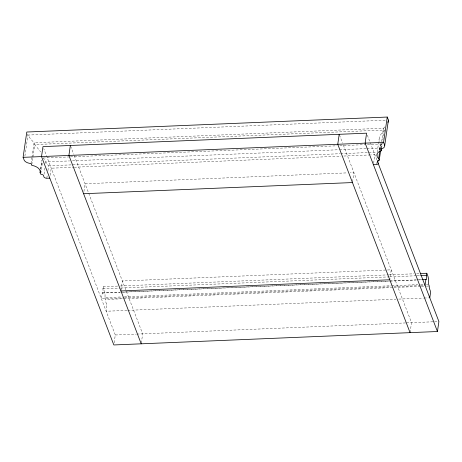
<?xml version="1.0" encoding="UTF-8"?>
<svg xmlns="http://www.w3.org/2000/svg" width="462" height="462" viewBox="0 0 462 462"><rect width="100%" height="100%" fill="white"/><g stroke="black" fill="none" stroke-linecap="round" stroke-linejoin="round"><path stroke-width="0.35" stroke-dasharray="2.31 1.73" d="M384.979 126.842L383.558 128.222L384.257 130.041C381.71 133.068 377.801 137.312 379.712 141.522M24.884 156.162L27.957 135.054L27.495 133.841M31.023 163.496L31.832 157.964M31.936 157.271L34.055 142.741L30.417 138.733L27.957 135.054L385.533 120.201M31.826 164.628L32.837 157.709M32.935 157.016L34.754 144.56L34.055 142.741L383.558 128.222L381.439 142.752M40.633 169.167L41.863 160.718M40.656 169.184L41.961 160.227M40.806 173.504L42.55 161.538M44.046 174.191L44.941 168.047M45.64 163.271L45.669 161.29L43.422 158.368M46.812 178.274L47.32 174.815M47.927 170.663L48.631 165.818L46.627 163.531L45.842 161.908L69.6 160.92M50.219 175.306L51.253 168.185L73.597 167.261M83.911 191.591L85.054 183.761L347.418 172.863M117.591 286.105L103.176 286.7L102.87 288.779A2.714 0.681 87.6 0 1 102.991 291.949A2.714 0.681 87.6 0 1 102.264 292.931L101.403 298.833L123.747 297.903M121.027 290.24L122.372 280.988L391.222 269.82L389.876 279.071M114.143 342.821L115.286 334.99L43.728 148.579M141.32 343.104L142.666 333.853L73.966 154.88M352.552 181.849L353.904 172.592L350.3 172.742M373.625 163.288L374.873 154.747L370.547 154.926M377.235 152.09L379.146 138.975M376.403 164.588L376.709 162.508M377.714 155.59L377.916 154.204M379.111 149.838L379.7 146.396L381.612 143.953L381.029 142.435M379.625 150.081L379.92 148.031L379.51 147.118M379.903 150.179L380.931 143.139M380.532 148.983L381.341 143.445M381 148.181L381.612 143.953L366.487 144.583M381.635 148.036L384.257 130.041L34.754 144.56L40.702 151.934M410.065 332.652L411.515 322.684L342.816 143.711M43.064 158.016L69.716 156.907M70.432 156.878L336.954 145.807M339.836 145.686L365.765 144.612M72.482 160.799L338.883 149.734M339.599 149.705L366.245 148.597M366.961 148.568L379.92 148.031M48.631 165.818L339.997 153.719M340.719 153.69L368.122 152.552M368.843 152.518L376.778 152.189M74.318 167.227L340.996 156.15M343.878 156.035L369.825 154.955M120.472 285.984L388.588 274.844M389.31 274.815L413.819 273.799M416.701 273.677L419.583 273.562M102.87 288.779L120.172 288.057M120.888 288.028L389.01 276.894M389.732 276.865L416.395 275.756M417.117 275.727L420.72 275.577M102.264 292.931L120.287 292.18M121.004 292.151L389.125 281.017M389.847 280.983L416.51 279.88M417.232 279.845L421.558 279.666M102.552 293.041L119.849 292.325M122.73 292.203L389.408 281.127M390.13 281.098L416.077 280.018M418.959 279.903L421.841 279.781M103.176 286.7L104.343 289.738A6.659 1.681 87.6 0 1 104.955 297.649L121.535 296.962M124.417 296.841L391.095 285.764M391.816 285.735L417.764 284.656M420.645 284.534L423.527 284.419M426.409 284.297L427.852 284.24M124.469 297.874L391.147 286.798M394.028 286.677L419.975 285.603M420.697 285.574L425.023 285.395M104.955 297.649L105.659 299.474L393.237 287.526M393.959 287.497L420.622 286.388M421.344 286.359L425.669 286.18M426.391 286.151L429.273 286.03M127.073 310.377L106.173 311.249L106.774 307.097A2.755 0.693 87.6 0 0 106.734 304.724L106.52 303.713A2.755 0.693 87.6 0 0 106.231 303.089A2.732 0.687 87.6 0 1 105.659 299.474M127.795 310.349L395.911 299.214M398.793 299.093L423.302 298.077M424.024 298.048L428.343 297.869M115.286 334.99L136.18 334.118M136.902 334.09L405.752 322.926M406.473 322.892L433.858 321.76M434.575 321.725L438.9 321.546M367.342 135.135L376.923 160.083M339.466 134.985L342.567 143.058M70.617 146.148L73.712 154.221M106.583 303.938L106.687 304.458"/><path stroke-width="0.69" d="M49.804 178.153L46.812 178.274A2.755 1.6 8.3 0 1 43.751 176.236A2.732 1.582 8.3 0 0 40.702 174.209L40.119 172.69A9.656 5.596 8.3 0 0 31.728 165.321L31.023 163.496A6.659 3.858 8.3 0 1 24.267 160.383L23.1 157.346L26.796 132.017L387.254 117.048L388.415 120.085L387.947 122.494M40.119 172.69L40.425 170.576M70.357 145.478L68.902 155.446L141.216 343.815M339.206 134.309L337.757 144.277L410.065 332.652M373.417 164.709L376.403 164.588A2.755 1.6 8.3 0 0 377.835 162.358L378.13 160.314M377.835 162.358A2.732 1.582 8.3 0 1 379.25 160.147L378.673 158.628L379.799 150.883M379.25 160.147L380.59 150.993M378.673 158.628A9.656 5.596 8.3 0 1 381.231 150.803L381.531 148.729M381.231 150.803L380.532 148.983A6.659 3.858 8.3 0 0 384.725 145.415L383.558 142.371L387.254 117.048M384.725 145.415L388.415 120.085M425.023 285.395L425.883 279.487A2.714 0.681 87.6 0 0 426.605 278.505A2.714 0.681 87.6 0 0 426.49 275.335L426.79 273.261L420.304 273.527M429.787 297.805L430.393 293.653A2.755 0.693 87.6 0 0 430.347 291.279L430.134 290.269A2.755 0.693 87.6 0 0 429.845 289.651A2.732 0.687 87.6 0 1 429.273 286.03L428.574 284.205A6.659 1.681 87.6 0 0 427.956 276.299L426.79 273.261M437.445 331.514L365.136 143.139L366.591 133.172L42.972 146.616L41.522 156.583L113.831 344.952L437.445 331.514L438.9 321.546L378.211 163.45M23.1 157.346L383.558 142.371M83.599 193.728L352.448 182.559M420.72 275.577L426.49 275.335M120.923 290.95L389.772 279.781M422.28 279.637L425.883 279.487"/></g></svg>
